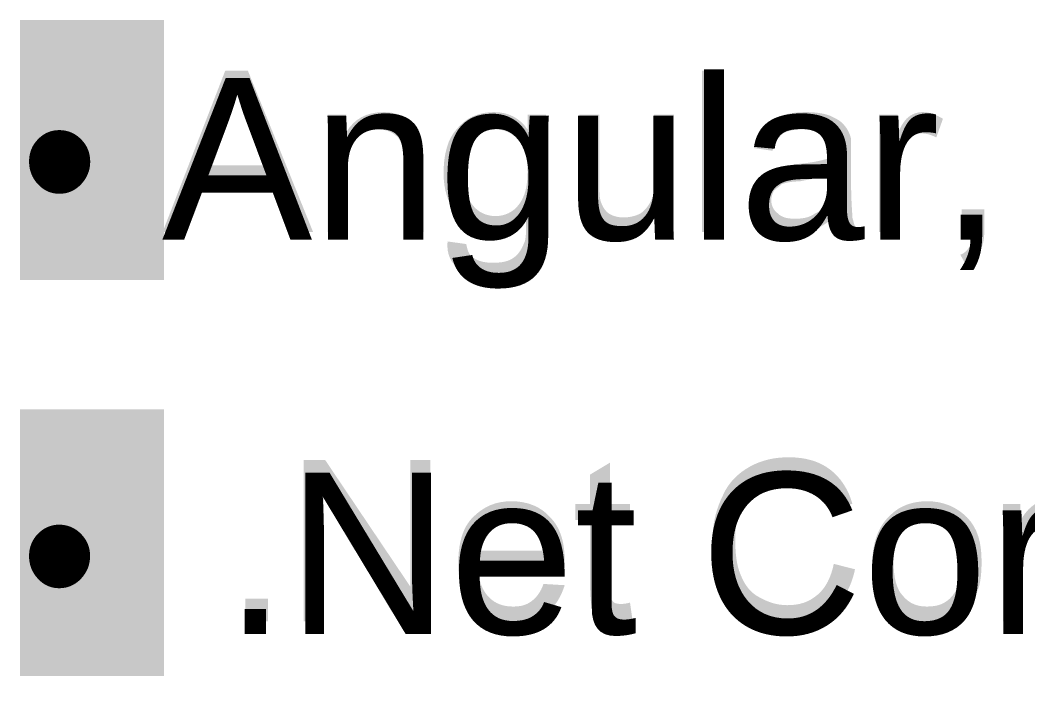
# Model space of a CAD drawing. Header units: millimetres. Extents: x 25 to 207, y 36 to 227.
# Drawn here: x 25.31 to 37.83, y 194.15 to 202.38 of the extents above; entities that cross this region are included whole.
import ezdxf

# ---------------------------------------------------------------- set-up
doc = ezdxf.new("R2010")
doc.units = ezdxf.units.MM
doc.header["$MEASUREMENT"] = 0
doc.layers.get('0').update_dxf_attribs({"linetype": 'CONTINUOUS'})
doc.styles.add('Arial$001', font='arial.ttf', dxfattribs={"height": 2.376})

msp = doc.modelspace()

# ---------------------------------------------------------------- hatches: boundary and pattern name
at = {"true_color": 0xffffff}
for points in [[(25.308, 202.383), (25.308, 199.155), (27.096, 199.155), (27.096, 202.383)], [(25.308, 197.55), (25.308, 194.239), (27.096, 194.239), (27.096, 197.55)]]:
    msp.add_hatch(color=0, dxfattribs=at).paths.add_polyline_path(points)
at = {"true_color": 0x000007}
h = msp.add_hatch(color=0, dxfattribs=at)
h.paths.add_polyline_path([(27.079, 199.751), (27.857, 201.754), (28.139, 201.754), (28.95, 199.751), (28.652, 199.751), (28.42, 200.364), (27.592, 200.364), (27.361, 199.751)])
edge = h.paths.add_edge_path()
edge.add_line((27.659, 200.579), (28.337, 200.579))
edge.add_line((28.337, 200.579), (28.139, 201.125))
edge.add_spline(control_points=[(28.139, 201.125), (28.072, 201.29), (28.023, 201.439), (27.99, 201.539), (27.99, 201.539), (27.957, 201.423), (27.923, 201.29), (27.874, 201.158)], knot_values=[0, 0, 0, 0, 0.125, 0.125, 0.125, 0.125, 1, 1, 1, 1], degree=3, periodic=0)
edge.add_line((27.874, 201.158), (27.659, 200.579))
edge = h.paths.add_edge_path()
edge.add_line((29.132, 199.751), (29.132, 201.208))
edge.add_line((29.132, 201.208), (29.363, 201.208))
edge.add_line((29.363, 201.208), (29.363, 200.993))
edge.add_spline(control_points=[(29.363, 200.993), (29.463, 201.158), (29.612, 201.241), (29.827, 201.241), (29.827, 201.241), (29.91, 201.241), (29.992, 201.224), (30.059, 201.191), (30.059, 201.191), (30.141, 201.158), (30.191, 201.108), (30.224, 201.059), (30.224, 201.059), (30.257, 201.009), (30.29, 200.959), (30.307, 200.877), (30.307, 200.877), (30.307, 200.844), (30.324, 200.761), (30.324, 200.645)], knot_values=[0, 0, 0, 0, 0.05, 0.05, 0.05, 0.05, 0.1, 0.1, 0.1, 0.1, 0.15, 0.15, 0.15, 0.15, 0.2, 0.2, 0.2, 0.2, 1, 1, 1, 1], degree=3, periodic=0)
edge.add_line((30.324, 200.645), (30.324, 199.751))
edge.add_line((30.324, 199.751), (30.075, 199.751))
edge.add_line((30.075, 199.751), (30.075, 200.628))
edge.add_spline(control_points=[(30.075, 200.628), (30.075, 200.728), (30.059, 200.81), (30.042, 200.86), (30.042, 200.86), (30.026, 200.91), (29.992, 200.943), (29.943, 200.976), (29.943, 200.976), (29.893, 201.009), (29.827, 201.026), (29.761, 201.026), (29.761, 201.026), (29.661, 201.026), (29.579, 200.993), (29.496, 200.926), (29.496, 200.926), (29.413, 200.86), (29.38, 200.728), (29.38, 200.546)], knot_values=[0, 0, 0, 0, 0.05, 0.05, 0.05, 0.05, 0.1, 0.1, 0.1, 0.1, 0.15, 0.15, 0.15, 0.15, 0.2, 0.2, 0.2, 0.2, 1, 1, 1, 1], degree=3, periodic=0)
edge.add_line((29.38, 200.546), (29.38, 199.751))
edge.add_line((29.38, 199.751), (29.132, 199.751))
edge = h.paths.add_edge_path()
edge.add_line((30.621, 199.635), (30.853, 199.602))
edge.add_spline(control_points=[(30.853, 199.602), (30.87, 199.519), (30.886, 199.47), (30.936, 199.437), (30.936, 199.437), (31.002, 199.387), (31.085, 199.37), (31.184, 199.37), (31.184, 199.37), (31.3, 199.37), (31.383, 199.387), (31.449, 199.437), (31.449, 199.437), (31.515, 199.486), (31.548, 199.553), (31.581, 199.635), (31.581, 199.635), (31.598, 199.685), (31.598, 199.784), (31.598, 199.95), (31.598, 199.95), (31.482, 199.817), (31.35, 199.751), (31.201, 199.751), (31.201, 199.751), (31.002, 199.751), (30.837, 199.817), (30.737, 199.966), (30.737, 199.966), (30.621, 200.115), (30.572, 200.281), (30.572, 200.479), (30.572, 200.479), (30.572, 200.628), (30.588, 200.744), (30.638, 200.877), (30.638, 200.877), (30.688, 200.993), (30.77, 201.075), (30.853, 201.142), (30.853, 201.142), (30.952, 201.208), (31.068, 201.241), (31.201, 201.241), (31.201, 201.241), (31.366, 201.241), (31.515, 201.175), (31.615, 201.026)], knot_values=[0, 0, 0, 0, 0.020833, 0.020833, 0.020833, 0.020833, 0.041667, 0.041667, 0.041667, 0.041667, 0.0625, 0.0625, 0.0625, 0.0625, 0.083333, 0.083333, 0.083333, 0.083333, 0.104167, 0.104167, 0.104167, 0.104167, 0.125, 0.125, 0.125, 0.125, 0.145833, 0.145833, 0.145833, 0.145833, 0.166667, 0.166667, 0.166667, 0.166667, 0.1875, 0.1875, 0.1875, 0.1875, 0.208333, 0.208333, 0.208333, 0.208333, 0.229167, 0.229167, 0.229167, 0.229167, 1, 1, 1, 1], degree=3, periodic=0)
edge.add_line((31.615, 201.026), (31.615, 201.208))
edge.add_line((31.615, 201.208), (31.846, 201.208))
edge.add_line((31.846, 201.208), (31.846, 199.95))
edge.add_spline(control_points=[(31.846, 199.95), (31.846, 199.718), (31.83, 199.569), (31.78, 199.47), (31.78, 199.47), (31.73, 199.37), (31.664, 199.304), (31.565, 199.255), (31.565, 199.255), (31.466, 199.188), (31.333, 199.172), (31.184, 199.172), (31.184, 199.172), (31.019, 199.172), (30.87, 199.205), (30.77, 199.288), (30.77, 199.288), (30.671, 199.354), (30.605, 199.47), (30.621, 199.635)], knot_values=[0, 0, 0, 0, 0.05, 0.05, 0.05, 0.05, 0.1, 0.1, 0.1, 0.1, 0.15, 0.15, 0.15, 0.15, 0.2, 0.2, 0.2, 0.2, 1, 1, 1, 1], degree=3, periodic=0)
edge = h.paths.add_edge_path()
edge.add_spline(control_points=[(30.82, 200.496), (30.82, 200.314), (30.853, 200.181), (30.936, 200.082), (30.936, 200.082), (31.002, 199.999), (31.101, 199.95), (31.217, 199.95), (31.217, 199.95), (31.333, 199.95), (31.433, 199.999), (31.499, 200.082), (31.499, 200.082), (31.581, 200.181), (31.615, 200.314), (31.615, 200.496), (31.615, 200.496), (31.615, 200.678), (31.581, 200.81), (31.499, 200.893), (31.499, 200.893), (31.416, 200.993), (31.317, 201.026), (31.217, 201.026), (31.217, 201.026), (31.101, 201.026), (31.019, 200.993), (30.936, 200.893), (30.936, 200.893), (30.853, 200.81), (30.82, 200.678), (30.82, 200.496)], knot_values=[0, 0, 0, 0, 0.03125, 0.03125, 0.03125, 0.03125, 0.0625, 0.0625, 0.0625, 0.0625, 0.09375, 0.09375, 0.09375, 0.09375, 0.125, 0.125, 0.125, 0.125, 0.15625, 0.15625, 0.15625, 0.15625, 0.1875, 0.1875, 0.1875, 0.1875, 0.21875, 0.21875, 0.21875, 0.21875, 1, 1, 1, 1], degree=3, periodic=0)
edge = h.paths.add_edge_path()
edge.add_line((33.22, 199.751), (33.22, 199.966))
edge.add_spline(control_points=[(33.22, 199.966), (33.104, 199.801), (32.955, 199.718), (32.757, 199.718), (32.757, 199.718), (32.674, 199.718), (32.591, 199.735), (32.525, 199.768), (32.525, 199.768), (32.442, 199.801), (32.393, 199.85), (32.359, 199.9), (32.359, 199.9), (32.326, 199.95), (32.293, 199.999), (32.277, 200.082), (32.277, 200.082), (32.277, 200.132), (32.26, 200.198), (32.26, 200.297)], knot_values=[0, 0, 0, 0, 0.05, 0.05, 0.05, 0.05, 0.1, 0.1, 0.1, 0.1, 0.15, 0.15, 0.15, 0.15, 0.2, 0.2, 0.2, 0.2, 1, 1, 1, 1], degree=3, periodic=0)
edge.add_line((32.26, 200.297), (32.26, 201.208))
edge.add_line((32.26, 201.208), (32.508, 201.208))
edge.add_line((32.508, 201.208), (32.508, 200.397))
edge.add_spline(control_points=[(32.508, 200.397), (32.508, 200.264), (32.508, 200.181), (32.525, 200.132), (32.525, 200.132), (32.541, 200.082), (32.575, 200.016), (32.624, 199.983), (32.624, 199.983), (32.674, 199.95), (32.74, 199.933), (32.806, 199.933), (32.806, 199.933), (32.889, 199.933), (32.955, 199.95), (33.022, 199.983), (33.022, 199.983), (33.088, 200.033), (33.121, 200.082), (33.154, 200.148), (33.154, 200.148), (33.187, 200.215), (33.187, 200.297), (33.187, 200.43)], knot_values=[0, 0, 0, 0, 0.041667, 0.041667, 0.041667, 0.041667, 0.083333, 0.083333, 0.083333, 0.083333, 0.125, 0.125, 0.125, 0.125, 0.166667, 0.166667, 0.166667, 0.166667, 0.208333, 0.208333, 0.208333, 0.208333, 1, 1, 1, 1], degree=3, periodic=0)
edge.add_line((33.187, 200.43), (33.187, 201.208))
edge.add_line((33.187, 201.208), (33.435, 201.208))
edge.add_line((33.435, 201.208), (33.435, 199.751))
edge.add_line((33.435, 199.751), (33.22, 199.751))
h.paths.add_polyline_path([(33.783, 199.751), (33.783, 201.754), (34.031, 201.754), (34.031, 199.751)])
edge = h.paths.add_edge_path()
edge.add_spline(control_points=[(35.422, 199.933), (35.322, 199.85), (35.239, 199.801), (35.157, 199.768), (35.157, 199.768), (35.074, 199.735), (34.975, 199.718), (34.875, 199.718), (34.875, 199.718), (34.726, 199.718), (34.594, 199.751), (34.511, 199.834), (34.511, 199.834), (34.428, 199.917), (34.379, 200.016), (34.379, 200.132), (34.379, 200.132), (34.379, 200.215), (34.395, 200.264), (34.428, 200.33), (34.428, 200.33), (34.462, 200.397), (34.511, 200.43), (34.561, 200.479), (34.561, 200.479), (34.611, 200.513), (34.677, 200.529), (34.743, 200.546), (34.743, 200.546), (34.793, 200.562), (34.859, 200.579), (34.958, 200.595), (34.958, 200.595), (35.157, 200.612), (35.306, 200.645), (35.388, 200.678), (35.388, 200.678), (35.388, 200.711), (35.388, 200.728), (35.388, 200.744), (35.388, 200.744), (35.388, 200.844), (35.372, 200.91), (35.322, 200.943), (35.322, 200.943), (35.256, 201.009), (35.173, 201.026), (35.041, 201.026), (35.041, 201.026), (34.925, 201.026), (34.842, 201.009), (34.793, 200.976), (34.793, 200.976), (34.726, 200.926), (34.693, 200.86), (34.66, 200.761)], knot_values=[0, 0, 0, 0, 0.017857, 0.017857, 0.017857, 0.017857, 0.035714, 0.035714, 0.035714, 0.035714, 0.053571, 0.053571, 0.053571, 0.053571, 0.071429, 0.071429, 0.071429, 0.071429, 0.089286, 0.089286, 0.089286, 0.089286, 0.107143, 0.107143, 0.107143, 0.107143, 0.125, 0.125, 0.125, 0.125, 0.142857, 0.142857, 0.142857, 0.142857, 0.160714, 0.160714, 0.160714, 0.160714, 0.178571, 0.178571, 0.178571, 0.178571, 0.196429, 0.196429, 0.196429, 0.196429, 0.214286, 0.214286, 0.214286, 0.214286, 0.232143, 0.232143, 0.232143, 0.232143, 1, 1, 1, 1], degree=3, periodic=0)
edge.add_line((34.66, 200.761), (34.428, 200.794))
edge.add_spline(control_points=[(34.428, 200.794), (34.445, 200.893), (34.478, 200.976), (34.528, 201.042), (34.528, 201.042), (34.577, 201.108), (34.66, 201.158), (34.759, 201.191), (34.759, 201.191), (34.842, 201.224), (34.958, 201.241), (35.074, 201.241), (35.074, 201.241), (35.206, 201.241), (35.306, 201.224), (35.388, 201.191), (35.388, 201.191), (35.455, 201.158), (35.521, 201.125), (35.554, 201.075), (35.554, 201.075), (35.587, 201.042), (35.62, 200.976), (35.637, 200.91), (35.637, 200.91), (35.637, 200.877), (35.637, 200.794), (35.637, 200.695)], knot_values=[0, 0, 0, 0, 0.035714, 0.035714, 0.035714, 0.035714, 0.071429, 0.071429, 0.071429, 0.071429, 0.107143, 0.107143, 0.107143, 0.107143, 0.142857, 0.142857, 0.142857, 0.142857, 0.178571, 0.178571, 0.178571, 0.178571, 0.214286, 0.214286, 0.214286, 0.214286, 1, 1, 1, 1], degree=3, periodic=0)
edge.add_line((35.637, 200.695), (35.637, 200.364))
edge.add_spline(control_points=[(35.637, 200.364), (35.637, 200.132), (35.653, 199.983), (35.653, 199.933), (35.653, 199.933), (35.67, 199.867), (35.686, 199.801), (35.72, 199.751)], knot_values=[0, 0, 0, 0, 0.125, 0.125, 0.125, 0.125, 1, 1, 1, 1], degree=3, periodic=0)
edge.add_line((35.72, 199.751), (35.471, 199.751))
edge.add_spline(control_points=[(35.471, 199.751), (35.438, 199.801), (35.422, 199.867), (35.422, 199.933)], knot_values=[0, 0, 0, 0, 1, 1, 1, 1], degree=3, periodic=0)
edge = h.paths.add_edge_path()
edge.add_spline(control_points=[(35.388, 200.479), (35.306, 200.446), (35.173, 200.413), (34.991, 200.38), (34.991, 200.38), (34.892, 200.38), (34.826, 200.364), (34.776, 200.347), (34.776, 200.347), (34.743, 200.314), (34.71, 200.297), (34.677, 200.264), (34.677, 200.264), (34.66, 200.231), (34.644, 200.181), (34.644, 200.148), (34.644, 200.148), (34.644, 200.082), (34.677, 200.016), (34.726, 199.983), (34.726, 199.983), (34.776, 199.933), (34.842, 199.917), (34.942, 199.917), (34.942, 199.917), (35.041, 199.917), (35.124, 199.933), (35.19, 199.983), (35.19, 199.983), (35.273, 200.016), (35.322, 200.066), (35.355, 200.148), (35.355, 200.148), (35.388, 200.198), (35.388, 200.281), (35.388, 200.397)], knot_values=[0, 0, 0, 0, 0.027778, 0.027778, 0.027778, 0.027778, 0.055556, 0.055556, 0.055556, 0.055556, 0.083333, 0.083333, 0.083333, 0.083333, 0.111111, 0.111111, 0.111111, 0.111111, 0.138889, 0.138889, 0.138889, 0.138889, 0.166667, 0.166667, 0.166667, 0.166667, 0.194444, 0.194444, 0.194444, 0.194444, 0.222222, 0.222222, 0.222222, 0.222222, 1, 1, 1, 1], degree=3, periodic=0)
edge.add_line((35.388, 200.397), (35.388, 200.479))
edge = h.paths.add_edge_path()
edge.add_line((35.984, 199.751), (35.984, 201.208))
edge.add_line((35.984, 201.208), (36.216, 201.208))
edge.add_line((36.216, 201.208), (36.216, 200.976))
edge.add_spline(control_points=[(36.216, 200.976), (36.266, 201.092), (36.315, 201.158), (36.365, 201.191), (36.365, 201.191), (36.415, 201.224), (36.464, 201.241), (36.531, 201.241), (36.531, 201.241), (36.613, 201.241), (36.696, 201.208), (36.779, 201.158)], knot_values=[0, 0, 0, 0, 0.083333, 0.083333, 0.083333, 0.083333, 0.166667, 0.166667, 0.166667, 0.166667, 1, 1, 1, 1], degree=3, periodic=0)
edge.add_line((36.779, 201.158), (36.696, 200.926))
edge.add_spline(control_points=[(36.696, 200.926), (36.63, 200.959), (36.58, 200.976), (36.514, 200.976), (36.514, 200.976), (36.464, 200.976), (36.415, 200.959), (36.365, 200.926), (36.365, 200.926), (36.332, 200.893), (36.299, 200.86), (36.282, 200.794), (36.282, 200.794), (36.249, 200.711), (36.233, 200.612), (36.233, 200.513)], knot_values=[0, 0, 0, 0, 0.0625, 0.0625, 0.0625, 0.0625, 0.125, 0.125, 0.125, 0.125, 0.1875, 0.1875, 0.1875, 0.1875, 1, 1, 1, 1], degree=3, periodic=0)
edge.add_line((36.233, 200.513), (36.233, 199.751))
edge.add_line((36.233, 199.751), (35.984, 199.751))
h = msp.add_hatch(color=0, dxfattribs=at)
edge = h.paths.add_edge_path()
edge.add_spline(control_points=[(25.457, 200.728), (25.457, 200.827), (25.49, 200.91), (25.556, 200.976), (25.556, 200.976), (25.623, 201.042), (25.705, 201.075), (25.805, 201.075), (25.805, 201.075), (25.904, 201.075), (25.987, 201.042), (26.053, 200.976), (26.053, 200.976), (26.119, 200.91), (26.152, 200.827), (26.152, 200.728), (26.152, 200.728), (26.152, 200.645), (26.119, 200.562), (26.053, 200.496), (26.053, 200.496), (25.987, 200.413), (25.904, 200.38), (25.805, 200.38), (25.805, 200.38), (25.705, 200.38), (25.623, 200.413), (25.556, 200.496), (25.556, 200.496), (25.49, 200.562), (25.457, 200.645), (25.457, 200.728)], knot_values=[0, 0, 0, 0, 0.03125, 0.03125, 0.03125, 0.03125, 0.0625, 0.0625, 0.0625, 0.0625, 0.09375, 0.09375, 0.09375, 0.09375, 0.125, 0.125, 0.125, 0.125, 0.15625, 0.15625, 0.15625, 0.15625, 0.1875, 0.1875, 0.1875, 0.1875, 0.21875, 0.21875, 0.21875, 0.21875, 1, 1, 1, 1], degree=3, periodic=0)
h = msp.add_hatch(color=0, dxfattribs=at)
edge = h.paths.add_edge_path()
edge.add_line((37.011, 199.751), (37.011, 200.033))
edge.add_line((37.011, 200.033), (37.292, 200.033))
edge.add_line((37.292, 200.033), (37.292, 199.751))
edge.add_spline(control_points=[(37.292, 199.751), (37.292, 199.652), (37.275, 199.569), (37.226, 199.503), (37.226, 199.503), (37.193, 199.437), (37.143, 199.387), (37.06, 199.354)], knot_values=[0, 0, 0, 0, 0.125, 0.125, 0.125, 0.125, 1, 1, 1, 1], degree=3, periodic=0)
edge.add_line((37.06, 199.354), (36.994, 199.47))
edge.add_spline(control_points=[(36.994, 199.47), (37.044, 199.486), (37.077, 199.519), (37.11, 199.569), (37.11, 199.569), (37.126, 199.602), (37.143, 199.668), (37.143, 199.751)], knot_values=[0, 0, 0, 0, 0.125, 0.125, 0.125, 0.125, 1, 1, 1, 1], degree=3, periodic=0)
edge.add_line((37.143, 199.751), (37.011, 199.751))
h = msp.add_hatch(color=0, dxfattribs=at)
h.paths.add_polyline_path([(28.106, 194.918), (28.106, 195.199), (28.387, 195.199), (28.387, 194.918)])
h.paths.add_polyline_path([(28.834, 194.918), (28.834, 196.921), (29.099, 196.921), (30.158, 195.348), (30.158, 196.921), (30.406, 196.921), (30.406, 194.918), (30.125, 194.918), (29.082, 196.49), (29.082, 194.918)])
edge = h.paths.add_edge_path()
edge.add_line((31.813, 195.381), (32.078, 195.365))
edge.add_spline(control_points=[(32.078, 195.365), (32.028, 195.216), (31.962, 195.1), (31.846, 195.017), (31.846, 195.017), (31.747, 194.934), (31.598, 194.885), (31.433, 194.885), (31.433, 194.885), (31.217, 194.885), (31.052, 194.951), (30.936, 195.083), (30.936, 195.083), (30.804, 195.216), (30.754, 195.398), (30.754, 195.63), (30.754, 195.63), (30.754, 195.878), (30.804, 196.077), (30.936, 196.209), (30.936, 196.209), (31.068, 196.341), (31.217, 196.408), (31.416, 196.408), (31.416, 196.408), (31.615, 196.408), (31.78, 196.341), (31.896, 196.209), (31.896, 196.209), (32.028, 196.077), (32.078, 195.894), (32.078, 195.646), (32.078, 195.646), (32.078, 195.63), (32.078, 195.613), (32.078, 195.58)], knot_values=[0, 0, 0, 0, 0.027778, 0.027778, 0.027778, 0.027778, 0.055556, 0.055556, 0.055556, 0.055556, 0.083333, 0.083333, 0.083333, 0.083333, 0.111111, 0.111111, 0.111111, 0.111111, 0.138889, 0.138889, 0.138889, 0.138889, 0.166667, 0.166667, 0.166667, 0.166667, 0.194444, 0.194444, 0.194444, 0.194444, 0.222222, 0.222222, 0.222222, 0.222222, 1, 1, 1, 1], degree=3, periodic=0)
edge.add_line((32.078, 195.58), (31.002, 195.58))
edge.add_spline(control_points=[(31.002, 195.58), (31.002, 195.431), (31.052, 195.299), (31.135, 195.216), (31.135, 195.216), (31.217, 195.133), (31.317, 195.1), (31.433, 195.1), (31.433, 195.1), (31.532, 195.1), (31.598, 195.117), (31.664, 195.166), (31.664, 195.166), (31.73, 195.216), (31.78, 195.282), (31.813, 195.381)], knot_values=[0, 0, 0, 0, 0.0625, 0.0625, 0.0625, 0.0625, 0.125, 0.125, 0.125, 0.125, 0.1875, 0.1875, 0.1875, 0.1875, 1, 1, 1, 1], degree=3, periodic=0)
edge = h.paths.add_edge_path()
edge.add_line((31.019, 195.795), (31.83, 195.795))
edge.add_spline(control_points=[(31.83, 195.795), (31.813, 195.911), (31.78, 195.994), (31.73, 196.06), (31.73, 196.06), (31.648, 196.159), (31.548, 196.209), (31.433, 196.209), (31.433, 196.209), (31.317, 196.209), (31.217, 196.159), (31.135, 196.093), (31.135, 196.093), (31.068, 196.01), (31.019, 195.911), (31.019, 195.795)], knot_values=[0, 0, 0, 0, 0.0625, 0.0625, 0.0625, 0.0625, 0.125, 0.125, 0.125, 0.125, 0.1875, 0.1875, 0.1875, 0.1875, 1, 1, 1, 1], degree=3, periodic=0)
edge = h.paths.add_edge_path()
edge.add_line((32.889, 195.15), (32.922, 194.918))
edge.add_spline(control_points=[(32.922, 194.918), (32.856, 194.918), (32.79, 194.901), (32.74, 194.901), (32.74, 194.901), (32.657, 194.901), (32.575, 194.918), (32.525, 194.951), (32.525, 194.951), (32.475, 194.968), (32.442, 195.017), (32.426, 195.05), (32.426, 195.05), (32.409, 195.1), (32.393, 195.199), (32.393, 195.348)], knot_values=[0, 0, 0, 0, 0.0625, 0.0625, 0.0625, 0.0625, 0.125, 0.125, 0.125, 0.125, 0.1875, 0.1875, 0.1875, 0.1875, 1, 1, 1, 1], degree=3, periodic=0)
edge.add_line((32.393, 195.348), (32.393, 196.176))
edge.add_line((32.393, 196.176), (32.21, 196.176))
edge.add_line((32.21, 196.176), (32.21, 196.375))
edge.add_line((32.21, 196.375), (32.393, 196.375))
edge.add_line((32.393, 196.375), (32.393, 196.739))
edge.add_line((32.393, 196.739), (32.641, 196.888))
edge.add_line((32.641, 196.888), (32.641, 196.375))
edge.add_line((32.641, 196.375), (32.889, 196.375))
edge.add_line((32.889, 196.375), (32.889, 196.176))
edge.add_line((32.889, 196.176), (32.641, 196.176))
edge.add_line((32.641, 196.176), (32.641, 195.332))
edge.add_spline(control_points=[(32.641, 195.332), (32.641, 195.266), (32.641, 195.216), (32.657, 195.199), (32.657, 195.199), (32.657, 195.183), (32.674, 195.166), (32.69, 195.15), (32.69, 195.15), (32.724, 195.133), (32.74, 195.133), (32.773, 195.133), (32.773, 195.133), (32.806, 195.133), (32.839, 195.133), (32.889, 195.15)], knot_values=[0, 0, 0, 0, 0.0625, 0.0625, 0.0625, 0.0625, 0.125, 0.125, 0.125, 0.125, 0.1875, 0.1875, 0.1875, 0.1875, 1, 1, 1, 1], degree=3, periodic=0)
h = msp.add_hatch(color=0, dxfattribs=at)
edge = h.paths.add_edge_path()
edge.add_line((35.422, 195.63), (35.686, 195.563))
edge.add_spline(control_points=[(35.686, 195.563), (35.637, 195.332), (35.537, 195.166), (35.388, 195.067), (35.388, 195.067), (35.239, 194.951), (35.074, 194.885), (34.859, 194.885), (34.859, 194.885), (34.644, 194.885), (34.478, 194.934), (34.329, 195.017), (34.329, 195.017), (34.197, 195.1), (34.097, 195.232), (34.031, 195.398), (34.031, 195.398), (33.965, 195.563), (33.915, 195.746), (33.915, 195.944), (33.915, 195.944), (33.915, 196.143), (33.965, 196.325), (34.048, 196.49), (34.048, 196.49), (34.114, 196.639), (34.23, 196.755), (34.379, 196.838), (34.379, 196.838), (34.528, 196.921), (34.693, 196.954), (34.859, 196.954), (34.859, 196.954), (35.074, 196.954), (35.239, 196.904), (35.372, 196.805), (35.372, 196.805), (35.504, 196.706), (35.604, 196.557), (35.653, 196.375)], knot_values=[0, 0, 0, 0, 0.025, 0.025, 0.025, 0.025, 0.05, 0.05, 0.05, 0.05, 0.075, 0.075, 0.075, 0.075, 0.1, 0.1, 0.1, 0.1, 0.125, 0.125, 0.125, 0.125, 0.15, 0.15, 0.15, 0.15, 0.175, 0.175, 0.175, 0.175, 0.2, 0.2, 0.2, 0.2, 0.225, 0.225, 0.225, 0.225, 1, 1, 1, 1], degree=3, periodic=0)
edge.add_line((35.653, 196.375), (35.388, 196.308))
edge.add_spline(control_points=[(35.388, 196.308), (35.355, 196.457), (35.289, 196.573), (35.19, 196.639), (35.19, 196.639), (35.107, 196.706), (34.991, 196.739), (34.859, 196.739), (34.859, 196.739), (34.71, 196.739), (34.577, 196.689), (34.478, 196.623), (34.478, 196.623), (34.379, 196.54), (34.296, 196.441), (34.263, 196.325), (34.263, 196.325), (34.213, 196.192), (34.197, 196.077), (34.197, 195.944), (34.197, 195.944), (34.197, 195.762), (34.213, 195.613), (34.263, 195.497), (34.263, 195.497), (34.313, 195.365), (34.395, 195.266), (34.495, 195.216), (34.495, 195.216), (34.611, 195.15), (34.726, 195.117), (34.842, 195.117), (34.842, 195.117), (34.991, 195.117), (35.107, 195.15), (35.223, 195.249), (35.223, 195.249), (35.322, 195.332), (35.388, 195.464), (35.422, 195.63)], knot_values=[0, 0, 0, 0, 0.025, 0.025, 0.025, 0.025, 0.05, 0.05, 0.05, 0.05, 0.075, 0.075, 0.075, 0.075, 0.1, 0.1, 0.1, 0.1, 0.125, 0.125, 0.125, 0.125, 0.15, 0.15, 0.15, 0.15, 0.175, 0.175, 0.175, 0.175, 0.2, 0.2, 0.2, 0.2, 0.225, 0.225, 0.225, 0.225, 1, 1, 1, 1], degree=3, periodic=0)
edge = h.paths.add_edge_path()
edge.add_spline(control_points=[(35.902, 195.646), (35.902, 195.911), (35.984, 196.11), (36.133, 196.242), (36.133, 196.242), (36.249, 196.358), (36.415, 196.408), (36.58, 196.408), (36.58, 196.408), (36.779, 196.408), (36.944, 196.341), (37.077, 196.209), (37.077, 196.209), (37.209, 196.077), (37.259, 195.894), (37.259, 195.663), (37.259, 195.663), (37.259, 195.481), (37.242, 195.332), (37.176, 195.232), (37.176, 195.232), (37.126, 195.117), (37.044, 195.034), (36.944, 194.984), (36.944, 194.984), (36.828, 194.918), (36.713, 194.885), (36.58, 194.885), (36.58, 194.885), (36.382, 194.885), (36.216, 194.951), (36.1, 195.083), (36.1, 195.083), (35.968, 195.216), (35.902, 195.398), (35.902, 195.646)], knot_values=[0, 0, 0, 0, 0.027778, 0.027778, 0.027778, 0.027778, 0.055556, 0.055556, 0.055556, 0.055556, 0.083333, 0.083333, 0.083333, 0.083333, 0.111111, 0.111111, 0.111111, 0.111111, 0.138889, 0.138889, 0.138889, 0.138889, 0.166667, 0.166667, 0.166667, 0.166667, 0.194444, 0.194444, 0.194444, 0.194444, 0.222222, 0.222222, 0.222222, 0.222222, 1, 1, 1, 1], degree=3, periodic=0)
edge = h.paths.add_edge_path()
edge.add_spline(control_points=[(36.166, 195.646), (36.166, 195.464), (36.2, 195.315), (36.282, 195.232), (36.282, 195.232), (36.365, 195.133), (36.464, 195.1), (36.58, 195.1), (36.58, 195.1), (36.713, 195.1), (36.812, 195.133), (36.895, 195.232), (36.895, 195.232), (36.977, 195.332), (37.011, 195.464), (37.011, 195.663), (37.011, 195.663), (37.011, 195.828), (36.977, 195.977), (36.895, 196.06), (36.895, 196.06), (36.812, 196.159), (36.713, 196.209), (36.58, 196.209), (36.58, 196.209), (36.464, 196.209), (36.365, 196.159), (36.282, 196.06), (36.282, 196.06), (36.2, 195.977), (36.166, 195.828), (36.166, 195.646)], knot_values=[0, 0, 0, 0, 0.03125, 0.03125, 0.03125, 0.03125, 0.0625, 0.0625, 0.0625, 0.0625, 0.09375, 0.09375, 0.09375, 0.09375, 0.125, 0.125, 0.125, 0.125, 0.15625, 0.15625, 0.15625, 0.15625, 0.1875, 0.1875, 0.1875, 0.1875, 0.21875, 0.21875, 0.21875, 0.21875, 1, 1, 1, 1], degree=3, periodic=0)
edge = h.paths.add_edge_path()
edge.add_line((37.524, 194.918), (37.524, 196.375))
edge.add_line((37.524, 196.375), (37.739, 196.375))
edge.add_line((37.739, 196.375), (37.739, 196.159))
edge.add_spline(control_points=[(37.739, 196.159), (37.789, 196.259), (37.855, 196.325), (37.904, 196.358), (37.904, 196.358), (37.937, 196.391), (38.004, 196.408), (38.053, 196.408), (38.053, 196.408), (38.136, 196.408), (38.219, 196.375), (38.302, 196.325)], knot_values=[0, 0, 0, 0, 0.083333, 0.083333, 0.083333, 0.083333, 0.166667, 0.166667, 0.166667, 0.166667, 1, 1, 1, 1], degree=3, periodic=0)
edge.add_line((38.302, 196.325), (38.219, 196.093))
edge.add_spline(control_points=[(38.219, 196.093), (38.169, 196.126), (38.103, 196.159), (38.037, 196.159), (38.037, 196.159), (37.987, 196.159), (37.937, 196.143), (37.904, 196.11), (37.904, 196.11), (37.855, 196.077), (37.822, 196.027), (37.805, 195.961), (37.805, 195.961), (37.772, 195.878), (37.772, 195.779), (37.772, 195.679)], knot_values=[0, 0, 0, 0, 0.0625, 0.0625, 0.0625, 0.0625, 0.125, 0.125, 0.125, 0.125, 0.1875, 0.1875, 0.1875, 0.1875, 1, 1, 1, 1], degree=3, periodic=0)
edge.add_line((37.772, 195.679), (37.772, 194.918))
edge.add_line((37.772, 194.918), (37.524, 194.918))
edge = h.paths.add_edge_path()
edge.add_line((39.526, 195.381), (39.791, 195.365))
edge.add_spline(control_points=[(39.791, 195.365), (39.742, 195.216), (39.675, 195.1), (39.56, 195.017), (39.56, 195.017), (39.46, 194.934), (39.311, 194.885), (39.146, 194.885), (39.146, 194.885), (38.931, 194.885), (38.765, 194.951), (38.649, 195.083), (38.649, 195.083), (38.517, 195.216), (38.451, 195.398), (38.451, 195.63), (38.451, 195.63), (38.451, 195.878), (38.517, 196.077), (38.649, 196.209), (38.649, 196.209), (38.765, 196.341), (38.931, 196.408), (39.129, 196.408), (39.129, 196.408), (39.328, 196.408), (39.477, 196.341), (39.609, 196.209), (39.609, 196.209), (39.725, 196.077), (39.791, 195.894), (39.791, 195.646), (39.791, 195.646), (39.791, 195.63), (39.791, 195.613), (39.791, 195.58)], knot_values=[0, 0, 0, 0, 0.027778, 0.027778, 0.027778, 0.027778, 0.055556, 0.055556, 0.055556, 0.055556, 0.083333, 0.083333, 0.083333, 0.083333, 0.111111, 0.111111, 0.111111, 0.111111, 0.138889, 0.138889, 0.138889, 0.138889, 0.166667, 0.166667, 0.166667, 0.166667, 0.194444, 0.194444, 0.194444, 0.194444, 0.222222, 0.222222, 0.222222, 0.222222, 1, 1, 1, 1], degree=3, periodic=0)
edge.add_line((39.791, 195.58), (38.715, 195.58))
edge.add_spline(control_points=[(38.715, 195.58), (38.715, 195.431), (38.765, 195.299), (38.848, 195.216), (38.848, 195.216), (38.931, 195.133), (39.03, 195.1), (39.146, 195.1), (39.146, 195.1), (39.245, 195.1), (39.311, 195.117), (39.378, 195.166), (39.378, 195.166), (39.444, 195.216), (39.493, 195.282), (39.526, 195.381)], knot_values=[0, 0, 0, 0, 0.0625, 0.0625, 0.0625, 0.0625, 0.125, 0.125, 0.125, 0.125, 0.1875, 0.1875, 0.1875, 0.1875, 1, 1, 1, 1], degree=3, periodic=0)
edge = h.paths.add_edge_path()
edge.add_line((38.715, 195.795), (39.526, 195.795))
edge.add_spline(control_points=[(39.526, 195.795), (39.526, 195.911), (39.493, 195.994), (39.444, 196.06), (39.444, 196.06), (39.361, 196.159), (39.262, 196.209), (39.129, 196.209), (39.129, 196.209), (39.03, 196.209), (38.931, 196.159), (38.848, 196.093), (38.848, 196.093), (38.765, 196.01), (38.732, 195.911), (38.715, 195.795)], knot_values=[0, 0, 0, 0, 0.0625, 0.0625, 0.0625, 0.0625, 0.125, 0.125, 0.125, 0.125, 0.1875, 0.1875, 0.1875, 0.1875, 1, 1, 1, 1], degree=3, periodic=0)
edge = h.paths.add_edge_path()
edge.add_line((40.122, 194.918), (40.122, 195.199))
edge.add_line((40.122, 195.199), (40.404, 195.199))
edge.add_line((40.404, 195.199), (40.404, 194.918))
edge.add_spline(control_points=[(40.404, 194.918), (40.404, 194.819), (40.387, 194.736), (40.354, 194.67), (40.354, 194.67), (40.321, 194.603), (40.255, 194.554), (40.172, 194.521)], knot_values=[0, 0, 0, 0, 0.125, 0.125, 0.125, 0.125, 1, 1, 1, 1], degree=3, periodic=0)
edge.add_line((40.172, 194.521), (40.106, 194.637))
edge.add_spline(control_points=[(40.106, 194.637), (40.155, 194.653), (40.205, 194.686), (40.222, 194.736), (40.222, 194.736), (40.255, 194.769), (40.255, 194.835), (40.271, 194.918)], knot_values=[0, 0, 0, 0, 0.125, 0.125, 0.125, 0.125, 1, 1, 1, 1], degree=3, periodic=0)
edge.add_line((40.271, 194.918), (40.122, 194.918))
h = msp.add_hatch(color=0, dxfattribs=at)
edge = h.paths.add_edge_path()
edge.add_spline(control_points=[(25.457, 195.911), (25.457, 195.994), (25.49, 196.077), (25.556, 196.143), (25.556, 196.143), (25.623, 196.209), (25.705, 196.242), (25.805, 196.242), (25.805, 196.242), (25.904, 196.242), (25.987, 196.209), (26.053, 196.143), (26.053, 196.143), (26.119, 196.077), (26.152, 195.994), (26.152, 195.911), (26.152, 195.911), (26.152, 195.812), (26.119, 195.729), (26.053, 195.663), (26.053, 195.663), (25.987, 195.597), (25.904, 195.563), (25.805, 195.563), (25.805, 195.563), (25.705, 195.563), (25.623, 195.597), (25.556, 195.663), (25.556, 195.663), (25.49, 195.729), (25.457, 195.812), (25.457, 195.911)], knot_values=[0, 0, 0, 0, 0.03125, 0.03125, 0.03125, 0.03125, 0.0625, 0.0625, 0.0625, 0.0625, 0.09375, 0.09375, 0.09375, 0.09375, 0.125, 0.125, 0.125, 0.125, 0.15625, 0.15625, 0.15625, 0.15625, 0.1875, 0.1875, 0.1875, 0.1875, 0.21875, 0.21875, 0.21875, 0.21875, 1, 1, 1, 1], degree=3, periodic=0)

# ---------------------------------------------------------------- texts
at = {"color": 0, "true_color": 0xffffff, "style": 'Arial$001'}
for s, height, p in [('• Angular, AngularJS, Angular material, AG Grid, Bootstrap, Java script, Typescript, JQuery. ', 2.00844, (25.308, 199.655)), ('•  .Net Core, MVC 5, Asp.Net Web Form, Windows Form, Objective-C. ', 2.0043, (25.308, 194.757))]:
    msp.add_text(s, height=height, dxfattribs=at).set_placement(p)

doc.saveas('drawing.dxf')
